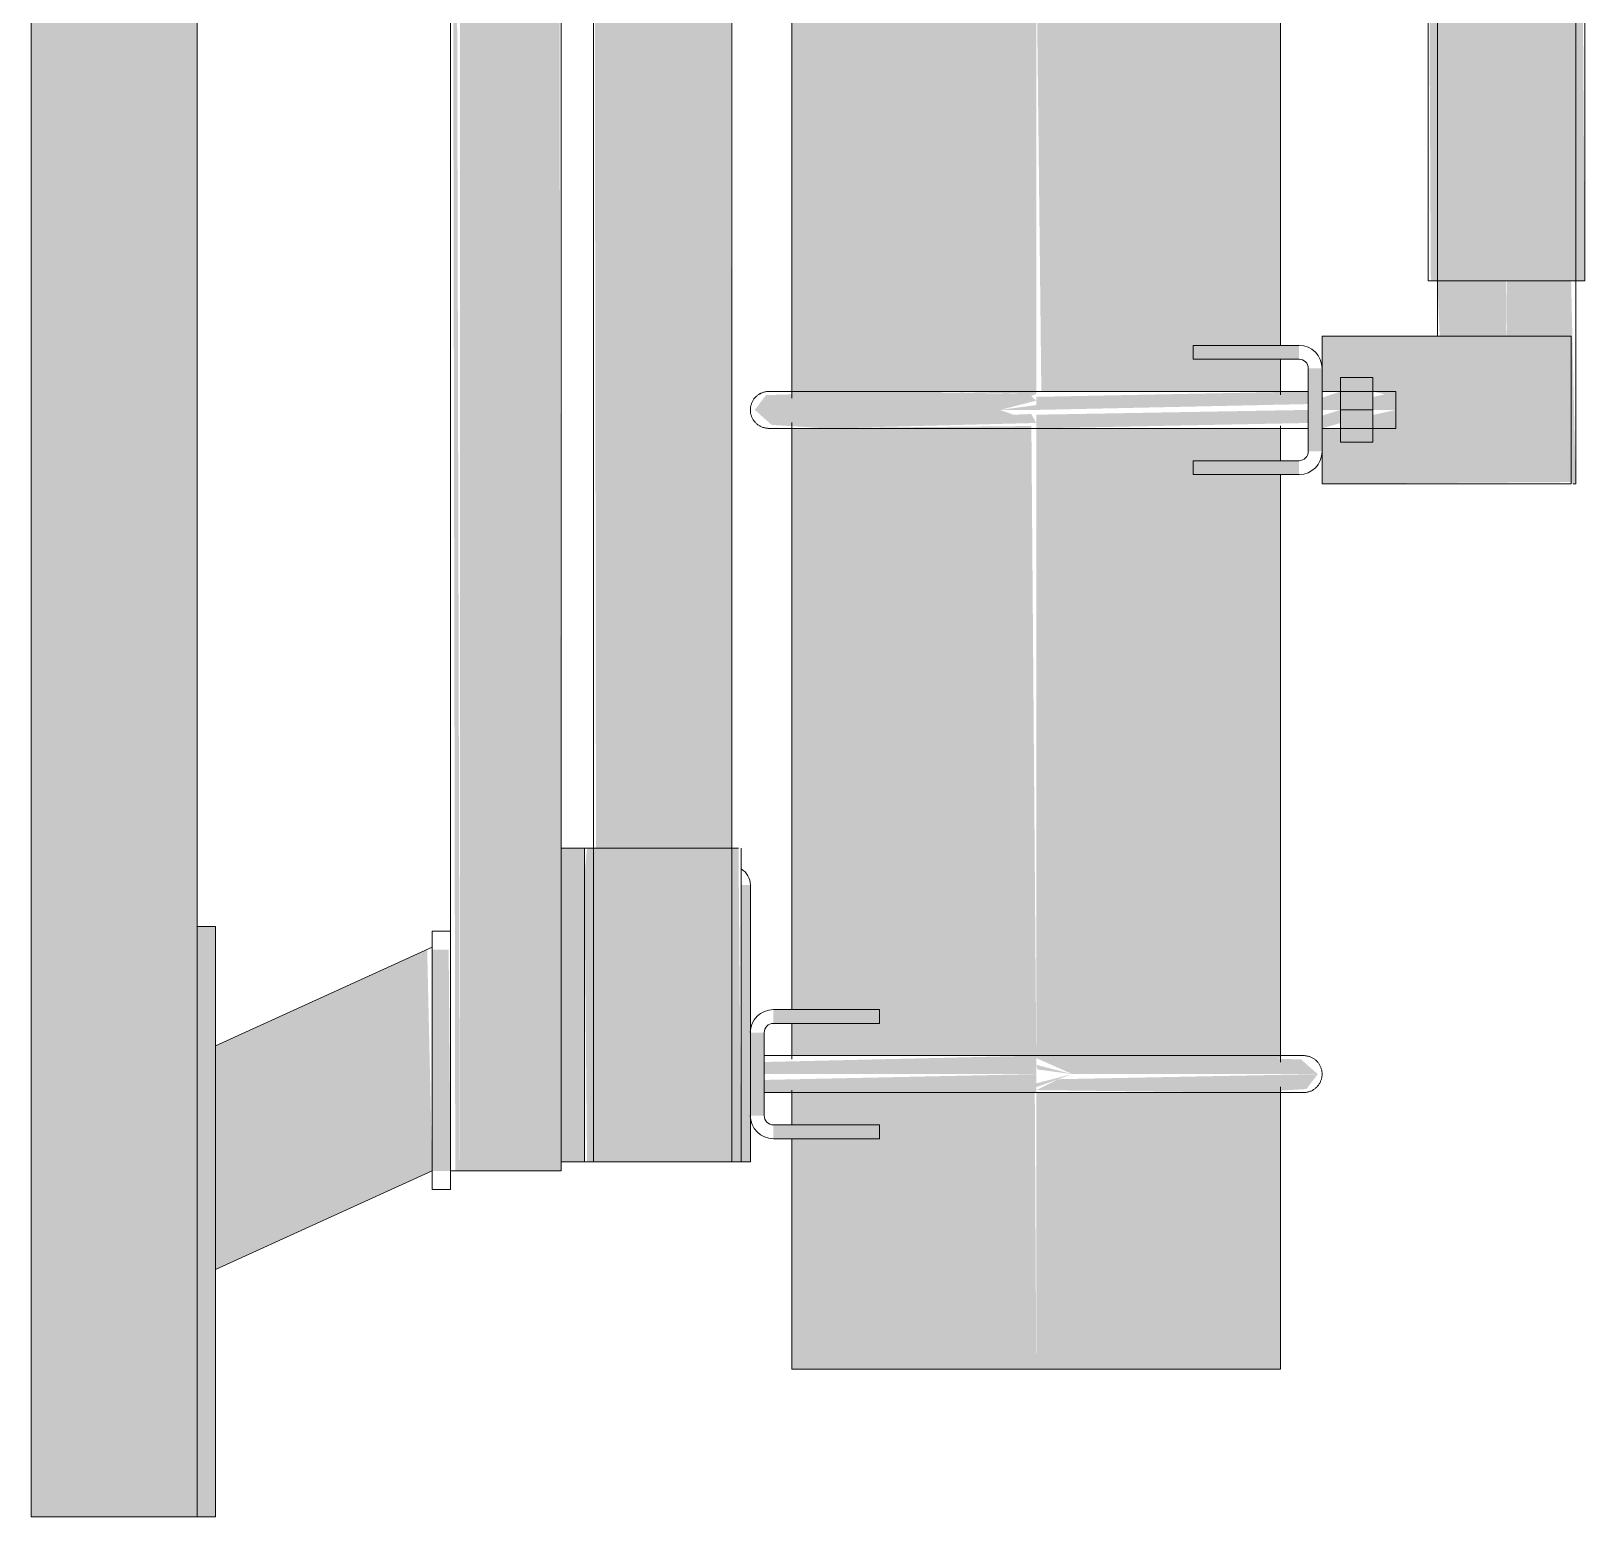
# Model space of a CAD drawing. Header units: inches. Extents: x -54868 to -186, y -265 to 853.
# Drawn here: x -15890.71 to -15869.65, y 114 to 134.13 of the extents above; entities that cross this region are included whole.
import ezdxf

# ---------------------------------------------------------------- set-up
doc = ezdxf.new("R2010")
doc.units = ezdxf.units.IN
doc.header["$MEASUREMENT"] = 0
doc.layers.add('Q-SPCQ', color=91, linetype='Continuous', lineweight=9)

# ---------------------------------------------------------------- blocks, each defined once
blk = doc.blocks.new('Basketball_Backstop-Performance_Sports_Systems-3103-Ceiling_Hung - 27_-0_ to 27_-11 7_8_-652462-Section 1')
at = {"layer": 'Q-SPCQ'}
h = blk.add_hatch(color=256, dxfattribs=at)
h.paths.add_polyline_path([(22191.336, 116), (22193.678, 116), (22193.658, 119.75), (22190.365, 119.75), (22190.365, 119.312), (22191.053, 119.312), (22191.053, 119.125), (22190.365, 119.125), (22190.365, 116), (22190.809, 116)], flags=0)
h.paths.add_polyline_path([(22191.584, 120.25), (22193.678, 120.25), (22193.612, 128.782), (22190.365, 128.75), (22190.365, 120.875), (22191.053, 120.875), (22191.053, 120.687), (22190.365, 120.687), (22190.365, 120.25), (22191.336, 120.25)], flags=0)
h.paths.add_polyline_path([(22193.678, 129.217), (22193.678, 135.437), (22190.365, 135.437), (22190.365, 135), (22191.053, 135), (22191.053, 134.812), (22190.365, 134.812), (22190.365, 129.205), (22191.336, 129.231), (22192.583, 129.242), (22193.609, 129.218)], flags=0)
h.paths.add_polyline_path([(22193.188, 129), (22193.678, 129.125), (22193.609, 129.186), (22193.334, 129.065)], flags=0)
h.paths.add_polyline_path([(22193.678, 128.823), (22193.611, 128.944), (22193.367, 128.935), (22193.611, 128.847)], flags=0)
h.paths.add_polyline_path([(22191.053, 135.937), (22193.678, 135.937), (22193.678, 152.543), (22192.969, 152.543), (22192.944, 152.633), (22192.944, 161.75), (22190.365, 161.75), (22190.447, 161.312), (22191.053, 161.312), (22191.053, 161.125), (22190.365, 161.125), (22190.365, 136.562), (22191.053, 136.562), (22191.053, 136.375), (22190.365, 136.375), (22190.365, 135.937), (22190.809, 135.937)], flags=0)
h.paths.add_polyline_path([(22192.82, 162.25), (22192.966, 162.25), (22193.678, 188.976), (22193.678, 224.783), (22190.365, 224.75), (22190.446, 162.875), (22191.053, 162.875), (22191.053, 162.687), (22190.365, 162.687), (22190.447, 162.25), (22192.597, 162.25)], flags=0)
h.paths.add_polyline_path([(22193.678, 225.217), (22193.678, 281.375), (22190.365, 281.375), (22190.404, 225.203), (22191.336, 225.231), (22192.583, 225.242), (22193.188, 225.228)], flags=0)
h.paths.add_polyline_path([(22193.188, 225), (22193.678, 225.125), (22193.678, 225.217), (22193.334, 225.065)], flags=0)
h.paths.add_polyline_path([(22193.678, 224.823), (22193.678, 224.935), (22193.534, 224.875)], flags=0)
h = blk.add_hatch(color=256, dxfattribs=at)
h.paths.add_polyline_path([(22193.678, 116), (22196.99, 116), (22196.988, 119.788), (22195.586, 119.752), (22193.678, 119.75), (22193.678, 118.645)], flags=0)
h.paths.add_polyline_path([(22193.678, 120.217), (22196.533, 120.195), (22196.99, 120.208), (22196.982, 128.125), (22196.303, 128.125), (22196.303, 128.312), (22196.99, 128.312), (22196.982, 128.75), (22193.678, 128.75), (22193.678, 120.241)], flags=0)
h.paths.add_polyline_path([(22194.168, 120), (22193.678, 120.125), (22193.699, 120.062)], flags=0)
h.paths.add_polyline_path([(22193.678, 119.823), (22194.168, 120), (22193.678, 119.875)], flags=0)
h.paths.add_polyline_path([(22195.334, 129.25), (22196.99, 129.25), (22196.981, 129.687), (22196.303, 129.687), (22196.303, 129.875), (22196.99, 129.875), (22196.977, 135.474), (22195.586, 135.44), (22193.678, 135.437), (22193.747, 129.25), (22195.27, 129.25)], flags=0)
h.paths.add_polyline_path([(22193.678, 135.904), (22196.483, 135.886), (22196.99, 135.895), (22196.959, 161.785), (22195.586, 161.752), (22194.727, 161.77), (22194.463, 152.543), (22193.678, 152.543), (22193.678, 135.929)], flags=0)
h.paths.add_polyline_path([(22194.168, 135.687), (22193.678, 135.812), (22193.678, 135.752), (22193.78, 135.739)], flags=0)
h.paths.add_polyline_path([(22193.678, 135.511), (22193.78, 135.636), (22193.678, 135.562)], flags=0)
h.paths.add_polyline_path([(22196.634, 162.187), (22196.99, 162.208), (22196.917, 224.125), (22196.508, 224.125), (22194.773, 162.242), (22196.601, 162.19)], flags=0)
h.paths.add_polyline_path([(22193.678, 187.186), (22194.751, 224.75), (22193.678, 224.75), (22193.678, 188.976)], flags=0)
h.paths.add_polyline_path([(22196.99, 224.312), (22196.916, 224.75), (22196.526, 224.75), (22196.547, 224.312), (22196.916, 224.312)], flags=0)
h.paths.add_polyline_path([(22196.916, 225.25), (22196.99, 225.25), (22196.915, 225.687), (22196.552, 225.687), (22196.547, 225.25), (22196.877, 225.25)], flags=0)
h.paths.add_polyline_path([(22193.678, 225.25), (22194.765, 225.25), (22196.24, 279.687), (22196.24, 280.937), (22195.812, 280.937), (22195.812, 281.375), (22193.678, 281.375), (22193.678, 226.486)], flags=0)
h.paths.add_polyline_path([(22196.558, 225.875), (22196.99, 225.875), (22196.907, 238.104), (22196.575, 226.486)], flags=0)
h = blk.add_hatch(color=256, dxfattribs=at)
h.paths.add_polyline_path([(22199.39, 130), (22200.053, 130), (22200.046, 130.75), (22199.115, 130.75), (22199.147, 130), (22199.387, 130)], flags=0)
h.paths.add_polyline_path([(22200.053, 137.75), (22200.053, 224), (22199.115, 224), (22199.147, 137.75), (22200.029, 137.75)], flags=0)
h = blk.add_hatch(color=256, dxfattribs=at)
h.paths.add_polyline_path([(22200.958, 128), (22200.99, 128.022), (22200.928, 130.75), (22200.053, 130.75), (22200.058, 130), (22200.928, 130), (22200.928, 128)], flags=0)
h.paths.add_polyline_path([(22200.053, 137.75), (22200.99, 137.75), (22200.928, 224), (22200.053, 224), (22200.053, 142.088)], flags=0)
h = blk.add_hatch(color=256, dxfattribs=at)
h.paths.add_polyline_path([(22188.615, 123.063), (22188.615, 147.188), (22187.678, 147.188), (22187.71, 123.063), (22188.593, 123.063)], flags=0)
h.paths.add_polyline_path([(22187.71, 164.313), (22187.678, 164.313), (22187.682, 160.843)], flags=0)
h.paths.add_polyline_path([(22187.817, 160.188), (22188.615, 160.188), (22188.615, 164.313), (22187.71, 164.313), (22187.718, 160.188), (22187.803, 160.188)], flags=0)
h = blk.add_hatch(color=256, dxfattribs=at)
h.paths.add_polyline_path([(22188.638, 123.063), (22189.553, 123.063), (22189.521, 147.188), (22188.615, 147.188), (22188.615, 123.063)], flags=0)
h.paths.add_polyline_path([(22188.615, 160.188), (22189.553, 160.188), (22189.521, 164.313), (22188.615, 164.313), (22188.615, 160.843)], flags=0)
h = blk.add_hatch(color=256, dxfattribs=at)
h.paths.add_polyline_path([(22185.865, 118.688), (22185.781, 154.313), (22185.74, 154.313), (22185.803, 118.688), (22185.833, 118.688)], flags=0)
h.paths.add_polyline_path([(22185.833, 154.563), (22185.865, 154.563), (22185.803, 160.188), (22185.74, 160.188), (22185.807, 154.563)], flags=0)
for points in [[(22186.742, 118.688), (22187.115, 118.688), (22187.115, 160.188), (22185.865, 160.188), (22185.865, 154.563), (22187.053, 154.563), (22187.053, 154.313), (22185.865, 154.313), (22185.865, 118.688)], [(22187.115, 118.688), (22187.24, 118.688), (22187.178, 160.188), (22187.115, 160.188), (22187.115, 120.989)], [(22181.9, 114), (22182.303, 114), (22182.303, 156), (22180.053, 156), (22180.053, 114)], [(22199.778, 130.75), (22200.053, 130.75), (22200.053, 137.75), (22198.99, 137.75), (22199.027, 130.75), (22199.522, 130.75)], [(22200.328, 130.75), (22201.115, 130.75), (22201.079, 135.625), (22200.943, 135.625), (22201.024, 137.375), (22201.115, 137.4), (22201.079, 137.75), (22200.053, 137.75), (22200.053, 130.75)], [(22197.553, 128), (22200.928, 128.022), (22200.928, 130), (22197.553, 130), (22197.553, 129.25), (22197.803, 129.25), (22197.803, 129.437), (22198.24, 129.437), (22198.24, 129.25), (22198.553, 129.177), (22198.553, 128.75), (22198.24, 128.75), (22198.24, 128.562), (22197.803, 128.562), (22197.803, 128.75), (22197.553, 128.75), (22197.553, 128.022)], [(22198.24, 129), (22198.24, 129.437), (22197.803, 129.437), (22197.803, 129)], [(22190.807, 128.75), (22193.678, 128.823), (22193.188, 129), (22189.862, 129), (22190.092, 128.797), (22190.754, 128.755)], [(22198.24, 128.562), (22198.24, 129), (22197.803, 129), (22197.803, 128.562)], [(22187.553, 118.813), (22187.553, 123.063), (22187.24, 123.063), (22187.24, 118.813)], [(22187.695, 118.813), (22188.615, 118.813), (22188.615, 123.063), (22187.589, 123.063), (22187.553, 122.688), (22187.589, 118.813)], [(22189.163, 118.813), (22189.678, 118.813), (22189.642, 123.063), (22188.615, 123.063), (22188.615, 118.813), (22189.147, 118.813)], [(22189.678, 118.813), (22189.803, 118.813), (22189.803, 122.563), (22189.678, 122.563)], [(22182.303, 114), (22182.553, 114), (22182.553, 122), (22182.303, 122)], [(22182.553, 117.353), (22185.49, 118.688), (22185.422, 121.688), (22182.553, 120.384), (22182.553, 118.688)], [(22185.74, 118.688), (22185.713, 121.688), (22185.49, 121.688), (22185.49, 118.688)], [(22193.678, 120), (22193.678, 120.25), (22189.99, 120.164), (22189.99, 120), (22191.584, 120)], [(22195.003, 120), (22197.494, 120), (22197.264, 120.202), (22193.678, 120.217), (22194.168, 120), (22194.773, 120)], [(22193.678, 119.75), (22193.678, 120), (22189.99, 119.921), (22189.99, 119.75), (22191.584, 119.75)], [(22196.548, 119.75), (22197.341, 119.798), (22197.494, 120), (22193.977, 119.931), (22193.678, 119.783), (22196.426, 119.751)]]:
    blk.add_hatch(color=256, dxfattribs=at).paths.add_polyline_path(points, flags=0)
h = blk.add_hatch(color=256, dxfattribs=at)
h.paths.add_polyline_path([(22197.24, 128.125), (22197.24, 128.312), (22196.303, 128.312), (22196.303, 128.125), (22196.426, 128.125)], flags=0)
h.paths.add_polyline_path([(22197.365, 128.437), (22197.553, 128.437), (22197.553, 129.562), (22197.365, 129.562)], flags=0)
h.paths.add_polyline_path([(22197.24, 129.687), (22197.24, 129.875), (22196.303, 129.875), (22196.303, 129.687), (22196.426, 129.687)], flags=0)
h = blk.add_hatch(color=256, dxfattribs=at)
h.paths.add_polyline_path([(22193.678, 129), (22193.678, 129.065), (22193.188, 129)], flags=0)
h.paths.add_polyline_path([(22193.188, 129), (22193.678, 129.217), (22191.57, 129.248), (22190.015, 129.2), (22189.862, 129), (22192.583, 129)], flags=0)
h = blk.add_hatch(color=256, dxfattribs=at)
h.paths.add_polyline_path([(22193.678, 129), (22197.365, 129.079), (22197.365, 129.25), (22193.678, 129.177), (22193.678, 129.065)], flags=0)
h.paths.add_polyline_path([(22198.553, 129), (22198.553, 129.25), (22198.24, 129.173), (22198.24, 129)], flags=0)
h.paths.add_polyline_path([(22197.803, 129), (22197.803, 129.25), (22197.553, 129.166), (22197.553, 129)], flags=0)
h = blk.add_hatch(color=256, dxfattribs=at)
h.paths.add_polyline_path([(22193.678, 128.75), (22197.365, 128.823), (22197.365, 129), (22193.678, 128.935), (22193.678, 128.759)], flags=0)
h.paths.add_polyline_path([(22198.553, 128.75), (22198.553, 129), (22198.24, 128.931), (22198.24, 128.75)], flags=0)
h.paths.add_polyline_path([(22197.553, 128.75), (22197.803, 128.823), (22197.803, 129), (22197.553, 128.923), (22197.553, 128.757)], flags=0)
h = blk.add_hatch(color=256, dxfattribs=at)
h.paths.add_polyline_path([(22191.053, 119.125), (22191.053, 119.312), (22190.115, 119.312), (22190.115, 119.125)], flags=0)
h.paths.add_polyline_path([(22189.803, 119.437), (22189.99, 119.437), (22189.99, 120.562), (22189.803, 120.562)], flags=0)
h.paths.add_polyline_path([(22191.053, 120.687), (22191.053, 120.875), (22190.115, 120.875), (22190.115, 120.687)], flags=0)
for p, q in [((22200.99, 128), (22200.99, 226)), ((22199.115, 224), (22199.115, 130)), ((22189.553, 118.813), (22189.553, 164.313)), ((22187.24, 123.063), (22187.24, 160.188)), ((22180.053, 114), (22180.053, 156)), ((22182.303, 156), (22182.303, 114)), ((22185.74, 154.313), (22185.74, 118.688)), ((22187.678, 147.188), (22187.678, 118.813)), ((22198.99, 137.75), (22198.99, 130.75)), ((22201.115, 130.75), (22201.115, 137.75)), ((22196.99, 129.875), (22196.99, 135.515)), ((22190.365, 134.812), (22190.365, 129.161)), ((22200.053, 130.75), (22198.99, 130.75)), ((22201.115, 130.75), (22200.053, 130.75)), ((22197.553, 129.562), (22197.553, 130)), ((22197.553, 130), (22200.928, 130)), ((22200.928, 130), (22200.928, 128)), ((22195.803, 129.875), (22195.803, 129.687)), ((22195.918, 129.875), (22195.803, 129.875)), ((22195.803, 129.875), (22196.303, 129.875)), ((22195.803, 129.875), (22195.803, 129.687)), ((22196.31, 129.875), (22196.189, 129.875)), ((22197.24, 129.875), (22196.303, 129.875)), ((22196.303, 129.687), (22195.803, 129.687)), ((22195.803, 129.687), (22195.918, 129.687)), ((22196.189, 129.687), (22196.31, 129.687)), ((22196.303, 129.687), (22197.24, 129.687)), ((22196.99, 129.204), (22196.99, 129.687)), ((22197.365, 129.562), (22197.365, 128.437)), ((22197.553, 128.437), (22197.553, 129.562)), ((22197.803, 129), (22197.803, 129.437)), ((22197.803, 129.437), (22198.24, 129.437)), ((22198.24, 129.437), (22198.24, 129)), ((22197.365, 129.25), (22193.678, 129.25)), ((22198.553, 129.25), (22197.553, 129.25)), ((22198.553, 129.25), (22198.553, 129)), ((22197.803, 128.562), (22197.803, 129)), ((22198.24, 129), (22197.803, 129)), ((22198.24, 129), (22198.24, 128.562)), ((22198.553, 129), (22198.553, 128.75)), ((22190.365, 128.828), (22190.365, 120.875)), ((22193.678, 128.75), (22197.365, 128.75)), ((22196.99, 128.312), (22196.99, 128.783)), ((22197.553, 128.75), (22198.553, 128.75)), ((22197.803, 128.562), (22198.24, 128.562)), ((22195.803, 128.312), (22195.803, 128.125)), ((22195.918, 128.312), (22195.803, 128.312)), ((22195.803, 128.312), (22196.303, 128.312)), ((22195.803, 128.312), (22195.803, 128.125)), ((22196.31, 128.312), (22196.189, 128.312)), ((22196.303, 128.312), (22197.24, 128.312)), ((22197.553, 128), (22197.553, 128.437)), ((22196.303, 128.125), (22195.803, 128.125)), ((22195.803, 128.125), (22195.918, 128.125)), ((22196.189, 128.125), (22196.31, 128.125)), ((22197.24, 128.125), (22196.303, 128.125)), ((22196.99, 120.161), (22196.99, 128.125)), ((22200.928, 128), (22197.553, 128)), ((22200.99, 128), (22200.958, 128)), ((22187.24, 123.063), (22187.553, 123.063)), ((22187.24, 118.813), (22187.24, 123.063)), ((22187.553, 123.063), (22188.615, 123.063)), ((22187.553, 118.813), (22187.553, 123.063)), ((22188.615, 123.063), (22189.642, 123.063)), ((22189.642, 123.063), (22189.642, 123.063)), ((22189.678, 118.813), (22189.678, 123.063)), ((22189.678, 122.779), (22189.678, 123.063)), ((22189.678, 122.779), (22189.678, 122.563)), ((22189.678, 122.563), (22189.678, 122.779)), ((22189.678, 122.563), (22189.678, 118.813)), ((22189.803, 118.813), (22189.803, 122.563)), ((22182.303, 114), (22182.303, 122)), ((22182.553, 122), (22182.303, 122)), ((22182.553, 122), (22182.553, 114)), ((22185.74, 121.938), (22185.49, 121.938)), ((22185.49, 121.938), (22185.49, 121.752)), ((22185.49, 121.688), (22185.49, 121.938)), ((22185.49, 121.719), (22182.553, 120.384)), ((22185.49, 118.688), (22185.49, 121.688)), ((22191.053, 120.875), (22190.115, 120.875)), ((22191.166, 120.875), (22191.045, 120.875)), ((22191.053, 120.875), (22191.553, 120.875)), ((22191.553, 120.875), (22191.437, 120.875)), ((22191.553, 120.687), (22191.553, 120.875)), ((22191.553, 120.687), (22191.553, 120.875)), ((22189.99, 119.437), (22189.99, 120.562)), ((22190.115, 120.687), (22191.053, 120.687)), ((22190.365, 120.687), (22190.365, 120.204)), ((22191.045, 120.687), (22191.166, 120.687)), ((22191.553, 120.687), (22191.053, 120.687)), ((22191.437, 120.687), (22191.553, 120.687)), ((22193.678, 120.25), (22189.99, 120.25)), ((22189.99, 119.75), (22193.678, 119.75)), ((22190.365, 119.783), (22190.365, 119.312)), ((22196.99, 116), (22196.99, 119.828)), ((22190.115, 119.312), (22191.053, 119.312)), ((22191.166, 119.312), (22191.045, 119.312)), ((22191.053, 119.312), (22191.553, 119.312)), ((22191.553, 119.312), (22191.437, 119.312)), ((22191.553, 119.125), (22191.553, 119.312)), ((22191.553, 119.125), (22191.553, 119.312)), ((22191.053, 119.125), (22190.115, 119.125)), ((22190.365, 119.125), (22190.365, 116)), ((22191.045, 119.125), (22191.166, 119.125)), ((22191.553, 119.125), (22191.053, 119.125)), ((22191.437, 119.125), (22191.553, 119.125)), ((22187.553, 118.813), (22187.24, 118.813)), ((22187.24, 118.688), (22187.24, 118.813)), ((22188.615, 118.813), (22187.553, 118.813)), ((22189.678, 118.813), (22188.615, 118.813)), ((22189.678, 118.813), (22189.803, 118.813)), ((22182.553, 117.353), (22185.49, 118.688)), ((22185.49, 118.688), (22185.49, 118.438)), ((22185.49, 118.438), (22185.49, 118.688)), ((22185.74, 118.688), (22185.74, 118.438)), ((22185.74, 118.438), (22185.74, 118.688)), ((22185.865, 118.688), (22185.74, 118.688)), ((22187.115, 118.688), (22185.865, 118.688)), ((22187.24, 118.688), (22187.115, 118.688)), ((22185.49, 118.438), (22185.74, 118.438)), ((22193.678, 116), (22190.365, 116)), ((22196.99, 116), (22193.678, 116)), ((22182.303, 114), (22180.053, 114)), ((22182.303, 114), (22182.553, 114))]:
    blk.add_line(p, q, dxfattribs=at)
at = {"layer": 'Q-SPCQ', "flags": 128}
for points in [[(22189.803, 129), (22189.803, 129.01), (22189.804, 129.02), (22189.805, 129.03), (22189.806, 129.04), (22189.808, 129.05), (22189.81, 129.059), (22189.813, 129.069), (22189.816, 129.079), (22189.819, 129.088), (22189.823, 129.097), (22189.827, 129.106), (22189.831, 129.115), (22189.836, 129.124), (22189.841, 129.133), (22189.846, 129.141), (22189.852, 129.149), (22189.858, 129.157), (22189.865, 129.165), (22189.872, 129.172), (22189.879, 129.179), (22189.886, 129.186), (22189.894, 129.193), (22189.901, 129.199), (22189.909, 129.205), (22189.918, 129.21), (22189.926, 129.216), (22189.935, 129.22), (22189.944, 129.225), (22189.953, 129.229), (22189.962, 129.233), (22189.972, 129.236), (22189.981, 129.24), (22189.991, 129.242), (22190.001, 129.244), (22190.01, 129.246), (22190.02, 129.248), (22190.03, 129.249), (22190.04, 129.25), (22190.05, 129.25), (22190.053, 129.25)], [(22193.678, 129.25), (22193.533, 129.25), (22193.388, 129.25), (22193.244, 129.25), (22193.1, 129.25), (22192.958, 129.25), (22192.816, 129.25), (22192.676, 129.25), (22192.538, 129.25), (22192.401, 129.25), (22192.266, 129.25), (22192.134, 129.25), (22192.004, 129.25), (22191.877, 129.25), (22191.752, 129.25), (22191.631, 129.25), (22191.513, 129.25), (22191.398, 129.25), (22191.288, 129.25), (22191.18, 129.25), (22191.077, 129.25), (22190.978, 129.25), (22190.884, 129.25), (22190.794, 129.25), (22190.708, 129.25), (22190.627, 129.25), (22190.552, 129.25), (22190.481, 129.25), (22190.415, 129.25), (22190.354, 129.25), (22190.299, 129.25), (22190.249, 129.25), (22190.205, 129.25), (22190.166, 129.25), (22190.133, 129.25), (22190.106, 129.25), (22190.084, 129.25), (22190.068, 129.25), (22190.057, 129.25), (22190.053, 129.25), (22190.053, 129.25)], [(22190.053, 129.25), (22190.056, 129.25), (22190.064, 129.25), (22190.079, 129.25), (22190.099, 129.25), (22190.125, 129.25), (22190.157, 129.25), (22190.194, 129.25), (22190.237, 129.25), (22190.285, 129.25), (22190.339, 129.25)], [(22190.053, 128.75), (22190.043, 128.75), (22190.033, 128.751), (22190.023, 128.752), (22190.013, 128.753), (22190.003, 128.755), (22189.993, 128.757), (22189.984, 128.76), (22189.974, 128.763), (22189.965, 128.766), (22189.955, 128.77), (22189.946, 128.774), (22189.937, 128.778), (22189.929, 128.783), (22189.92, 128.788), (22189.912, 128.794), (22189.904, 128.799), (22189.896, 128.806), (22189.888, 128.812), (22189.881, 128.819), (22189.873, 128.826), (22189.867, 128.833), (22189.86, 128.841), (22189.854, 128.849), (22189.848, 128.857), (22189.842, 128.865), (22189.837, 128.873), (22189.832, 128.882), (22189.828, 128.891), (22189.824, 128.9), (22189.82, 128.909), (22189.816, 128.919), (22189.813, 128.928), (22189.811, 128.938), (22189.808, 128.948), (22189.806, 128.958), (22189.805, 128.967), (22189.804, 128.977), (22189.803, 128.987), (22189.803, 128.997), (22189.803, 129)], [(22190.354, 128.75), (22190.299, 128.75), (22190.249, 128.75), (22190.205, 128.75), (22190.166, 128.75), (22190.133, 128.75), (22190.106, 128.75), (22190.084, 128.75), (22190.068, 128.75), (22190.057, 128.75), (22190.053, 128.75), (22190.053, 128.75)], [(22190.053, 128.75), (22190.056, 128.75), (22190.064, 128.75), (22190.079, 128.75), (22190.099, 128.75), (22190.125, 128.75), (22190.157, 128.75), (22190.194, 128.75), (22190.237, 128.75), (22190.285, 128.75), (22190.339, 128.75), (22190.398, 128.75), (22190.462, 128.75), (22190.532, 128.75), (22190.607, 128.75), (22190.686, 128.75), (22190.77, 128.75), (22190.859, 128.75), (22190.953, 128.75), (22191.05, 128.75), (22191.152, 128.75), (22191.258, 128.75), (22191.368, 128.75), (22191.482, 128.75), (22191.599, 128.75), (22191.719, 128.75), (22191.843, 128.75), (22191.969, 128.75), (22192.098, 128.75), (22192.23, 128.75), (22192.364, 128.75), (22192.5, 128.75), (22192.638, 128.75), (22192.778, 128.75), (22192.919, 128.75), (22193.062, 128.75), (22193.205, 128.75), (22193.349, 128.75), (22193.494, 128.75), (22193.639, 128.75), (22193.678, 128.75)], [(22197.303, 120.25), (22197.3, 120.25), (22197.291, 120.25), (22197.277, 120.25), (22197.257, 120.25), (22197.231, 120.25), (22197.199, 120.25), (22197.162, 120.25), (22197.119, 120.25), (22197.07, 120.25), (22197.017, 120.25), (22196.958, 120.25), (22196.893, 120.25), (22196.824, 120.25), (22196.749, 120.25), (22196.67, 120.25), (22196.585, 120.25), (22196.497, 120.25), (22196.403, 120.25), (22196.305, 120.25), (22196.203, 120.25), (22196.097, 120.25), (22195.987, 120.25), (22195.874, 120.25), (22195.757, 120.25), (22195.636, 120.25), (22195.513, 120.25), (22195.386, 120.25), (22195.257, 120.25), (22195.125, 120.25), (22194.991, 120.25), (22194.855, 120.25), (22194.717, 120.25), (22194.577, 120.25), (22194.436, 120.25), (22194.294, 120.25), (22194.151, 120.25), (22194.006, 120.25), (22193.862, 120.25), (22193.717, 120.25), (22193.678, 120.25)], [(22197.001, 120.25), (22197.056, 120.25), (22197.106, 120.25), (22197.151, 120.25), (22197.189, 120.25), (22197.223, 120.25), (22197.25, 120.25), (22197.272, 120.25), (22197.288, 120.25), (22197.298, 120.25), (22197.303, 120.25), (22197.303, 120.25)], [(22197.303, 120.25), (22197.313, 120.25), (22197.323, 120.249), (22197.333, 120.248), (22197.343, 120.247), (22197.352, 120.245), (22197.362, 120.243), (22197.372, 120.24), (22197.381, 120.237), (22197.391, 120.234), (22197.4, 120.23), (22197.409, 120.226), (22197.418, 120.222), (22197.427, 120.217), (22197.436, 120.212), (22197.444, 120.206), (22197.452, 120.201), (22197.46, 120.194), (22197.468, 120.188), (22197.475, 120.181), (22197.482, 120.174), (22197.489, 120.167), (22197.495, 120.159), (22197.502, 120.151), (22197.508, 120.143), (22197.513, 120.135), (22197.518, 120.127), (22197.523, 120.118), (22197.528, 120.109), (22197.532, 120.1), (22197.536, 120.091), (22197.539, 120.081), (22197.542, 120.072), (22197.545, 120.062), (22197.547, 120.052), (22197.549, 120.042), (22197.551, 120.033), (22197.552, 120.023), (22197.552, 120.013), (22197.553, 120.003), (22197.553, 120)], [(22197.553, 120), (22197.553, 119.99), (22197.552, 119.98), (22197.551, 119.97), (22197.55, 119.96), (22197.548, 119.95), (22197.546, 119.941), (22197.543, 119.931), (22197.54, 119.921), (22197.537, 119.912), (22197.533, 119.903), (22197.529, 119.894), (22197.525, 119.885), (22197.52, 119.876), (22197.515, 119.867), (22197.509, 119.859), (22197.503, 119.851), (22197.497, 119.843), (22197.491, 119.835), (22197.484, 119.828), (22197.477, 119.821), (22197.47, 119.814), (22197.462, 119.807), (22197.454, 119.801), (22197.446, 119.795), (22197.438, 119.79), (22197.429, 119.784), (22197.421, 119.78), (22197.412, 119.775), (22197.403, 119.771), (22197.393, 119.767), (22197.384, 119.764), (22197.374, 119.76), (22197.365, 119.758), (22197.355, 119.756), (22197.345, 119.754), (22197.335, 119.752), (22197.325, 119.751), (22197.316, 119.75), (22197.306, 119.75), (22197.303, 119.75)], [(22193.678, 119.75), (22193.823, 119.75), (22193.968, 119.75), (22194.112, 119.75), (22194.255, 119.75), (22194.398, 119.75), (22194.539, 119.75), (22194.68, 119.75), (22194.818, 119.75), (22194.955, 119.75), (22195.089, 119.75), (22195.222, 119.75), (22195.352, 119.75), (22195.479, 119.75), (22195.603, 119.75), (22195.725, 119.75), (22195.843, 119.75), (22195.957, 119.75), (22196.068, 119.75), (22196.175, 119.75), (22196.278, 119.75), (22196.377, 119.75), (22196.472, 119.75), (22196.562, 119.75), (22196.647, 119.75), (22196.728, 119.75), (22196.804, 119.75), (22196.875, 119.75), (22196.941, 119.75), (22197.001, 119.75), (22197.056, 119.75), (22197.106, 119.75), (22197.151, 119.75), (22197.189, 119.75), (22197.223, 119.75), (22197.25, 119.75), (22197.272, 119.75), (22197.288, 119.75), (22197.298, 119.75), (22197.303, 119.75), (22197.303, 119.75)], [(22197.303, 119.75), (22197.3, 119.75), (22197.291, 119.75), (22197.277, 119.75), (22197.257, 119.75), (22197.231, 119.75), (22197.199, 119.75), (22197.162, 119.75), (22197.119, 119.75), (22197.07, 119.75), (22197.017, 119.75)]]:
    blk.add_lwpolyline(points, dxfattribs=at)
at = {"layer": 'Q-SPCQ'}
for centre, radius, start, end in [((22197.24, 129.562), 0.313, 0, 90), ((22197.24, 129.562), 0.125, 0, 90), ((22197.24, 128.437), 0.313, 270, 0), ((22197.24, 128.437), 0.125, 270, 0), ((22189.553, 122.563), 0.25, 0, 60), ((22190.115, 120.562), 0.313, 90, 180), ((22190.115, 120.562), 0.125, 90, 180), ((22190.115, 119.437), 0.313, 180, 270), ((22190.115, 119.437), 0.125, 180, 270)]:
    blk.add_arc(centre, radius, start, end, dxfattribs=at)

msp = doc.modelspace()

# ---------------------------------------------------------------- block references
at = {"layer": 'Q-SPCQ'}
msp.add_blockref('Basketball_Backstop-Performance_Sports_Systems-3103-Ceiling_Hung - 27_-0_ to 27_-11 7_8_-652462-Section 1', (-38070.76169, 0), dxfattribs=at)

doc.saveas('drawing.dxf')
